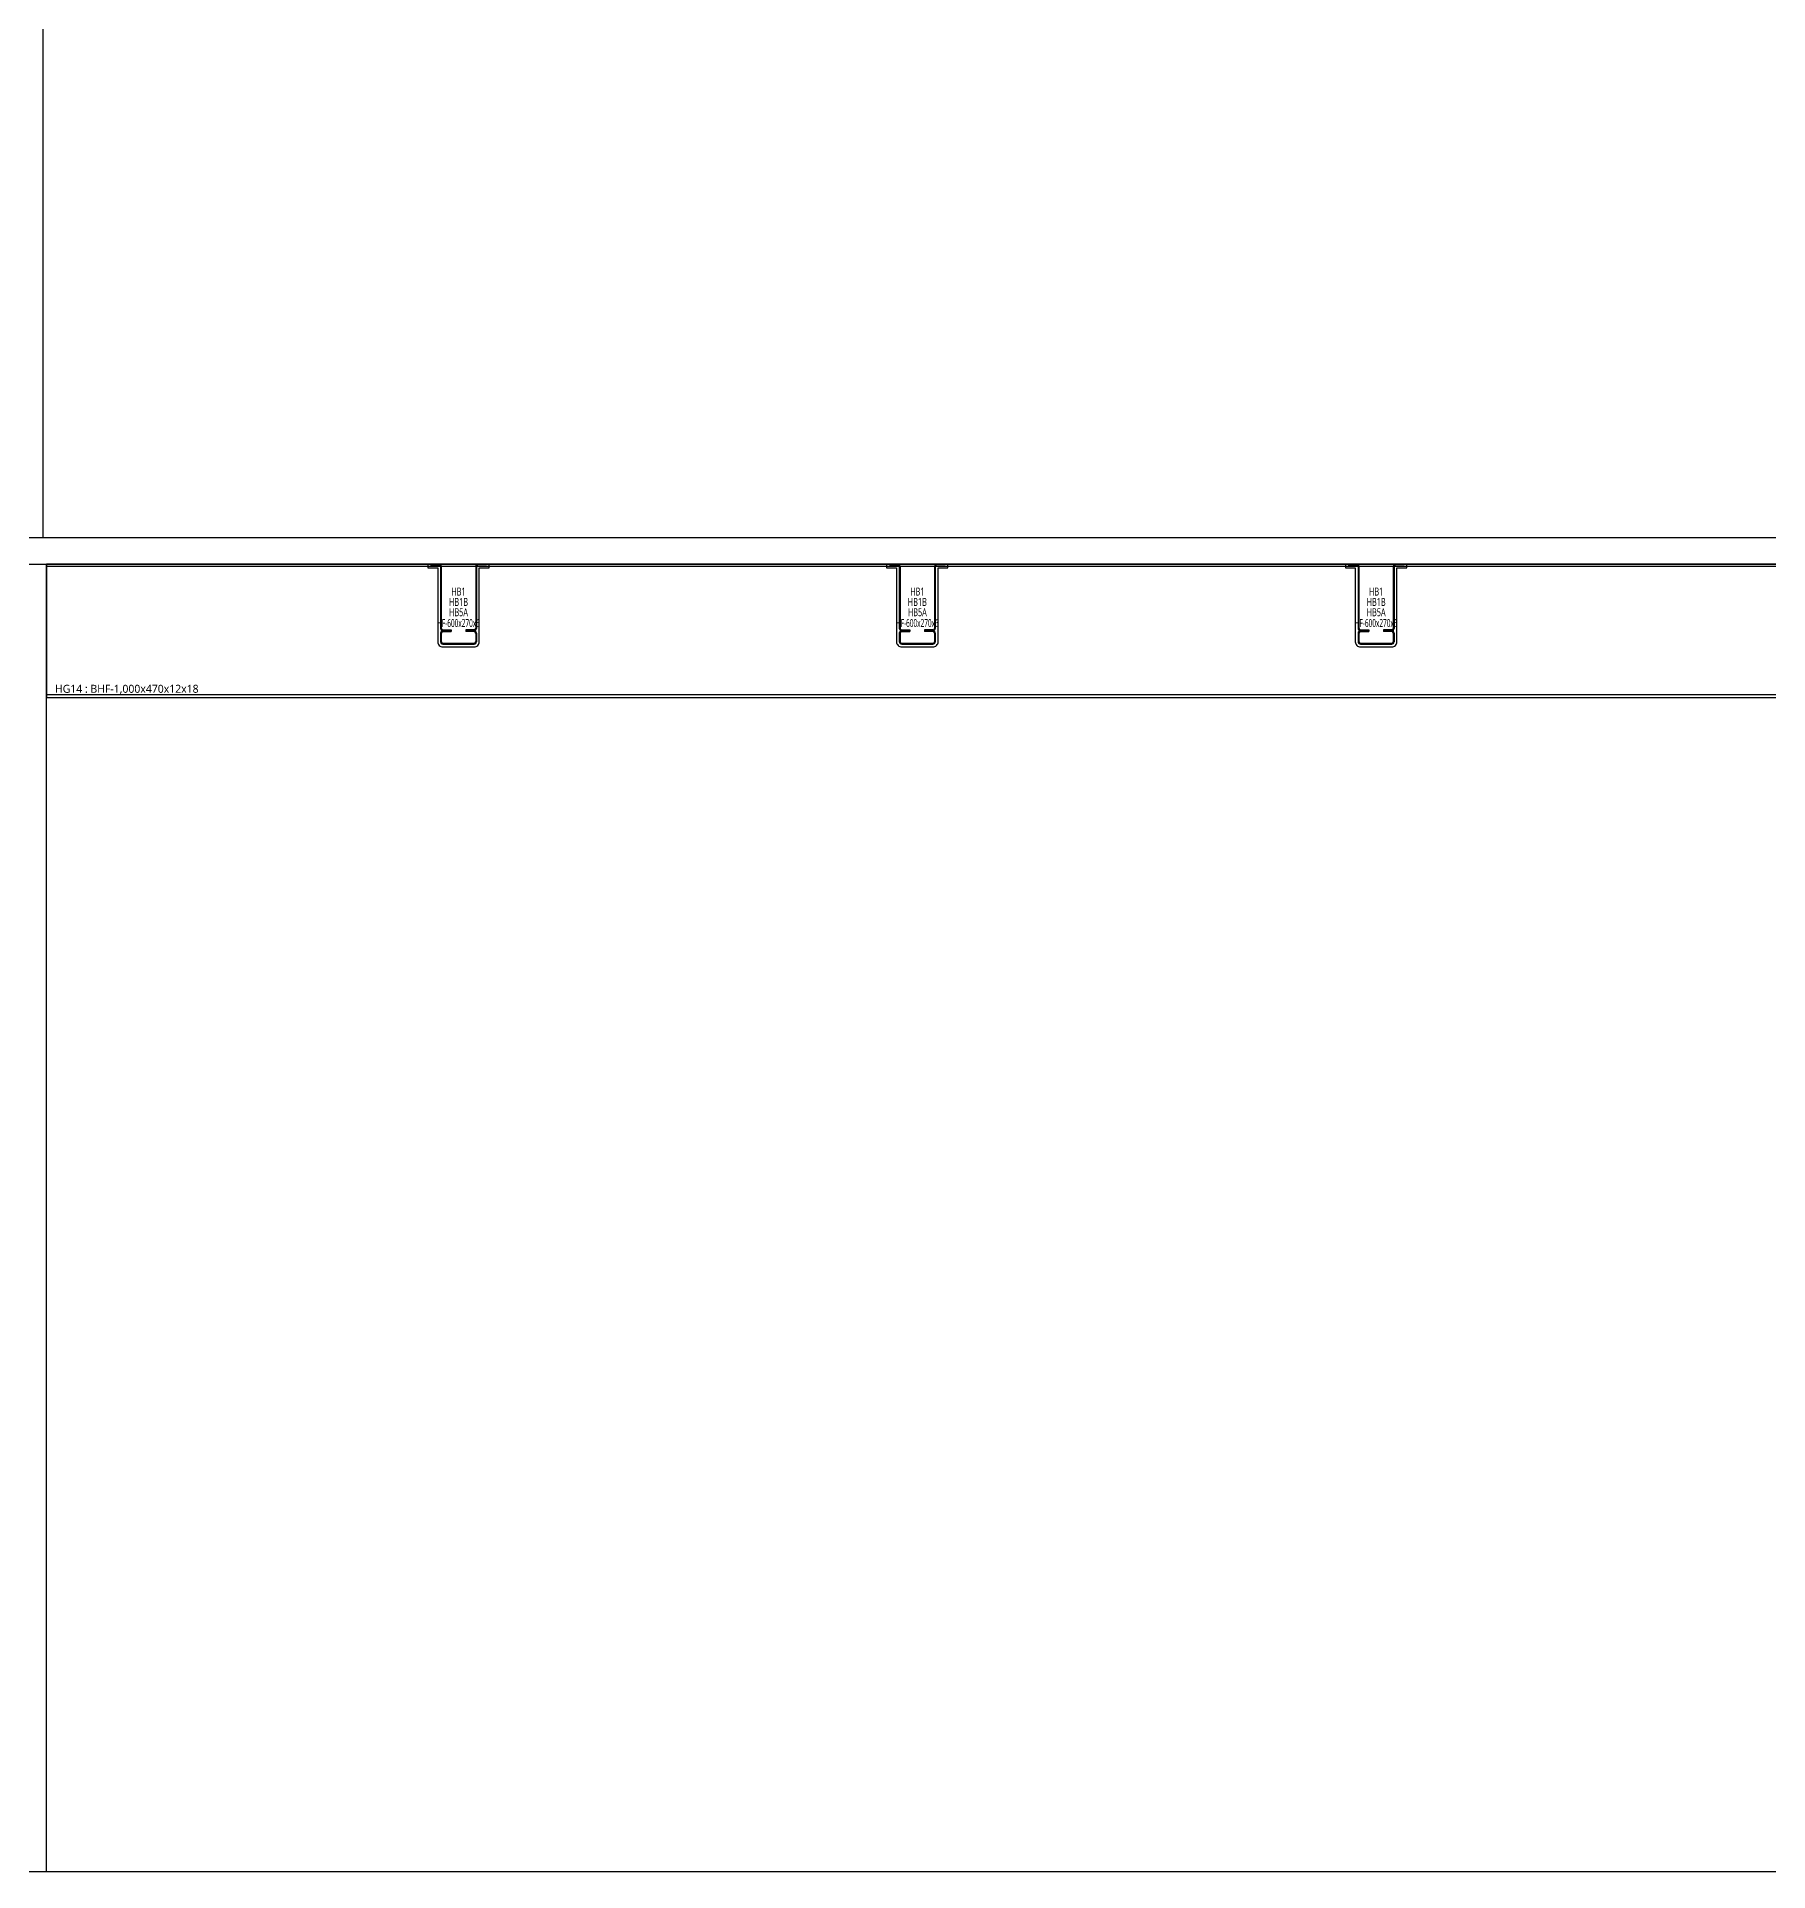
# Model space of a CAD drawing. Header units: millimetres. Extents: x 35054840 to 35483341, y -1288013 to -991013.
# Drawn here: x 35293514 to 35306497, y -1207293 to -1193539 of the extents above; entities that cross this region are included whole.
import ezdxf
from ezdxf.enums import TextEntityAlignment as Align

# ---------------------------------------------------------------- set-up
doc = ezdxf.new("R2010")
doc.units = ezdxf.units.MM
doc.header["$LTSCALE"] = 1000
doc.header["$MEASUREMENT"] = 0
doc.header["$PDSIZE"] = -10
doc.layers.get('0').update_dxf_attribs({"linetype": 'CONTINUOUS'})
doc.layers.get('Defpoints').update_dxf_attribs({"color": 161, "linetype": 'CONTINUOUS'})
for name, color, linetype in [('cen', 1, 'CONTINUOUS'), ('con', 2, 'CONTINUOUS'), ('ELE5', 254, 'CONTINUOUS'), ('ELE6', 8, 'CONTINUOUS'), ('FIN(내화피복)', 8, 'CONTINUOUS'), ('HF', 3, 'CONTINUOUS'), ('S-SBEAM-HF', 4, 'CONTINUOUS')]:
    doc.layers.add(name, color=color, linetype=linetype)
doc.styles.add('TE', font='malgun_0.ttf')

# ---------------------------------------------------------------- blocks, each defined once
blk = doc.blocks.new('sdfsgdfdfg')
at = {"layer": 'cen', "ltscale": 5}
for p, q in [((34536435, -270709), (34739302, -270709)), ((34536435, -280709), (34739302, -280709))]:
    blk.add_line(p, q, dxfattribs=at)
blk = doc.blocks.new('종단면도_3층')
at = {"layer": 'con', "ltscale": 0.1}
blk.add_lwpolyline([(34423280, -280109), (34423280, -280709), (34501430, -280709)], dxfattribs=at)
blk = doc.blocks.new('종단면도_4~5층')
at = {"layer": 'con', "ltscale": 0.1}
for points in [[(34812036, -1196693), (34812036, -1197493), (34890561, -1197493), (34890561, -1198743), (34917686, -1198743)], [(34812336, -1196693), (34812336, -1197293), (34890486, -1197293)]]:
    blk.add_lwpolyline(points, dxfattribs=at)
blk = doc.blocks.new('*U197')
at = {"layer": 'ELE6', "ltscale": 0.1}
for p, q in [((16150, -18), (0, -18)), ((16150, -980), (0, -980))]:
    blk.add_line(p, q, dxfattribs=at)
blk.add_lwpolyline([(0, -1000), (16150, -1000), (16150, 0), (0, 0)], close=True, dxfattribs=at)
at = {"layer": 'Defpoints', "style": 'TE'}
blk.add_text('HG14 : BHF-1,000x470x12x18', height=60, dxfattribs=at).set_placement((603, -935), align=Align.MIDDLE_CENTER)
blk = doc.blocks.new('HF')
at = {"layer": 'Defpoints'}
blk.add_point((0, 0), dxfattribs=at)
at = {"layer": 'HF', "color": 0, "linetype": 'ByBlock'}
for p, q in [((-209, 0), (-147, 0)), ((-209, 0), (-209, -6)), ((209, 0), (147, 0)), ((209, 0), (209, -6)), ((-209, -6), (-147, -6)), ((-135, -18), (-135, -482)), ((-129, -18), (-129, -482)), ((129, -18), (129, -482)), ((135, -18), (135, -482)), ((209, -6), (147, -6)), ((-135, -518), (-135, -582)), ((-129, -518), (-129, -582)), ((-117, -494), (-55, -494)), ((-117, -500), (-55, -500)), ((-117, -506), (-55, -506)), ((-55, -494), (-55, -500)), ((-55, -500), (-55, -506)), ((117, -494), (55, -494)), ((55, -494), (55, -500)), ((117, -500), (55, -500)), ((55, -500), (55, -506)), ((117, -506), (55, -506)), ((129, -518), (129, -582)), ((135, -518), (135, -582)), ((-117, -594), (117, -594)), ((-117, -600), (117, -600))]:
    blk.add_line(p, q, dxfattribs=at)
for centre, radius, start, end in [((-147, -18), 18, 0, 90), ((-147, -18), 12, 0, 90), ((147, -18), 18, 90, 180), ((147, -18), 12, 90, 180), ((-117, -482), 18, 180, 270), ((-117, -518), 18, 90, 180), ((-117, -482), 12, 180, 270), ((-117, -518), 12, 90, 180), ((117, -482), 12, 270, 360), ((117, -482), 18, 270, 360), ((117, -518), 18, 0, 90), ((117, -518), 12, 0, 90), ((-117, -582), 18, 180, 270), ((-117, -582), 12, 180, 270), ((117, -582), 12, 270, 360), ((117, -582), 18, 270, 360)]:
    blk.add_arc(centre, radius, start, end, dxfattribs=at)
blk = doc.blocks.new('HB1')
at = {"layer": 'S-SBEAM-HF'}
blk.add_blockref('HF', (0, 0), dxfattribs=at)
at = {"layer": 'Defpoints', "style": 'TE'}
for s, width, p in [('HB1B', 0.7, (0, -284)), ('HB1', 0.7, (0, -206)), ('HF-600x270x6', 0.5, (0, -442)), ('HB5A', 0.7, (0, -361))]:
    blk.add_text(s, height=60, dxfattribs=dict(at, width=width)).set_placement(p, align=Align.MIDDLE_CENTER)

msp = doc.modelspace()

# ---------------------------------------------------------------- linework, layer by layer
at = {"layer": 'ELE5', "ltscale": 0.1, "elevation": 1}
for points in [[(35293561.3, -1197293), (35293561.3, -1187493)], [(35293586.3, -1207293), (35293586.3, -1197493)]]:
    msp.add_lwpolyline(points, dxfattribs=at)
at = {"layer": 'FIN(내화피복)', "ltscale": 10000, "elevation": 1}
for points in [[(35296446.3, -1197493), (35296446.3, -1197520), (35296520.3, -1197520), (35296520.3, -1198075, 0.4142136), (35296559.3, -1198114), (35296793.3, -1198114, 0.4142136), (35296832.3, -1198075), (35296832.3, -1197520), (35296906.3, -1197520), (35296906.3, -1197493)], [(35299886.3, -1197493), (35299886.3, -1197520), (35299960.3, -1197520), (35299960.3, -1198075, 0.4142136), (35299999.3, -1198114), (35300233.3, -1198114, 0.4142136), (35300272.3, -1198075), (35300272.3, -1197520), (35300346.3, -1197520), (35300346.3, -1197493)], [(35303326.3, -1197493), (35303326.3, -1197520), (35303400.3, -1197520), (35303400.3, -1198075, 0.4142136), (35303439.3, -1198114), (35303673.3, -1198114, 0.4142136), (35303712.3, -1198075), (35303712.3, -1197520), (35303786.3, -1197520), (35303786.3, -1197493)]]:
    msp.add_lwpolyline(points, format="xyb", dxfattribs=at)

# ---------------------------------------------------------------- block references
for name, p in [('sdfsgdfdfg', (642087, -926584.2, 1)), ('종단면도_3층', (809056.3, -926584.2, 1))]:
    msp.add_blockref(name, p)
at = {"ltscale": 0.1}
msp.add_blockref('종단면도_4~5층', (420000, 0, 1), dxfattribs=at)
at = {"layer": 'ELE6'}
msp.add_blockref('*U197', (35293586.3, -1197493, 1), dxfattribs=at)
at = {"layer": 'S-SBEAM-HF'}
for p in [(35296676.3, -1197493, 1), (35300116.3, -1197493, 1), (35303556.3, -1197493, 1)]:
    msp.add_blockref('HB1', p, dxfattribs=at)

doc.saveas('drawing.dxf')
